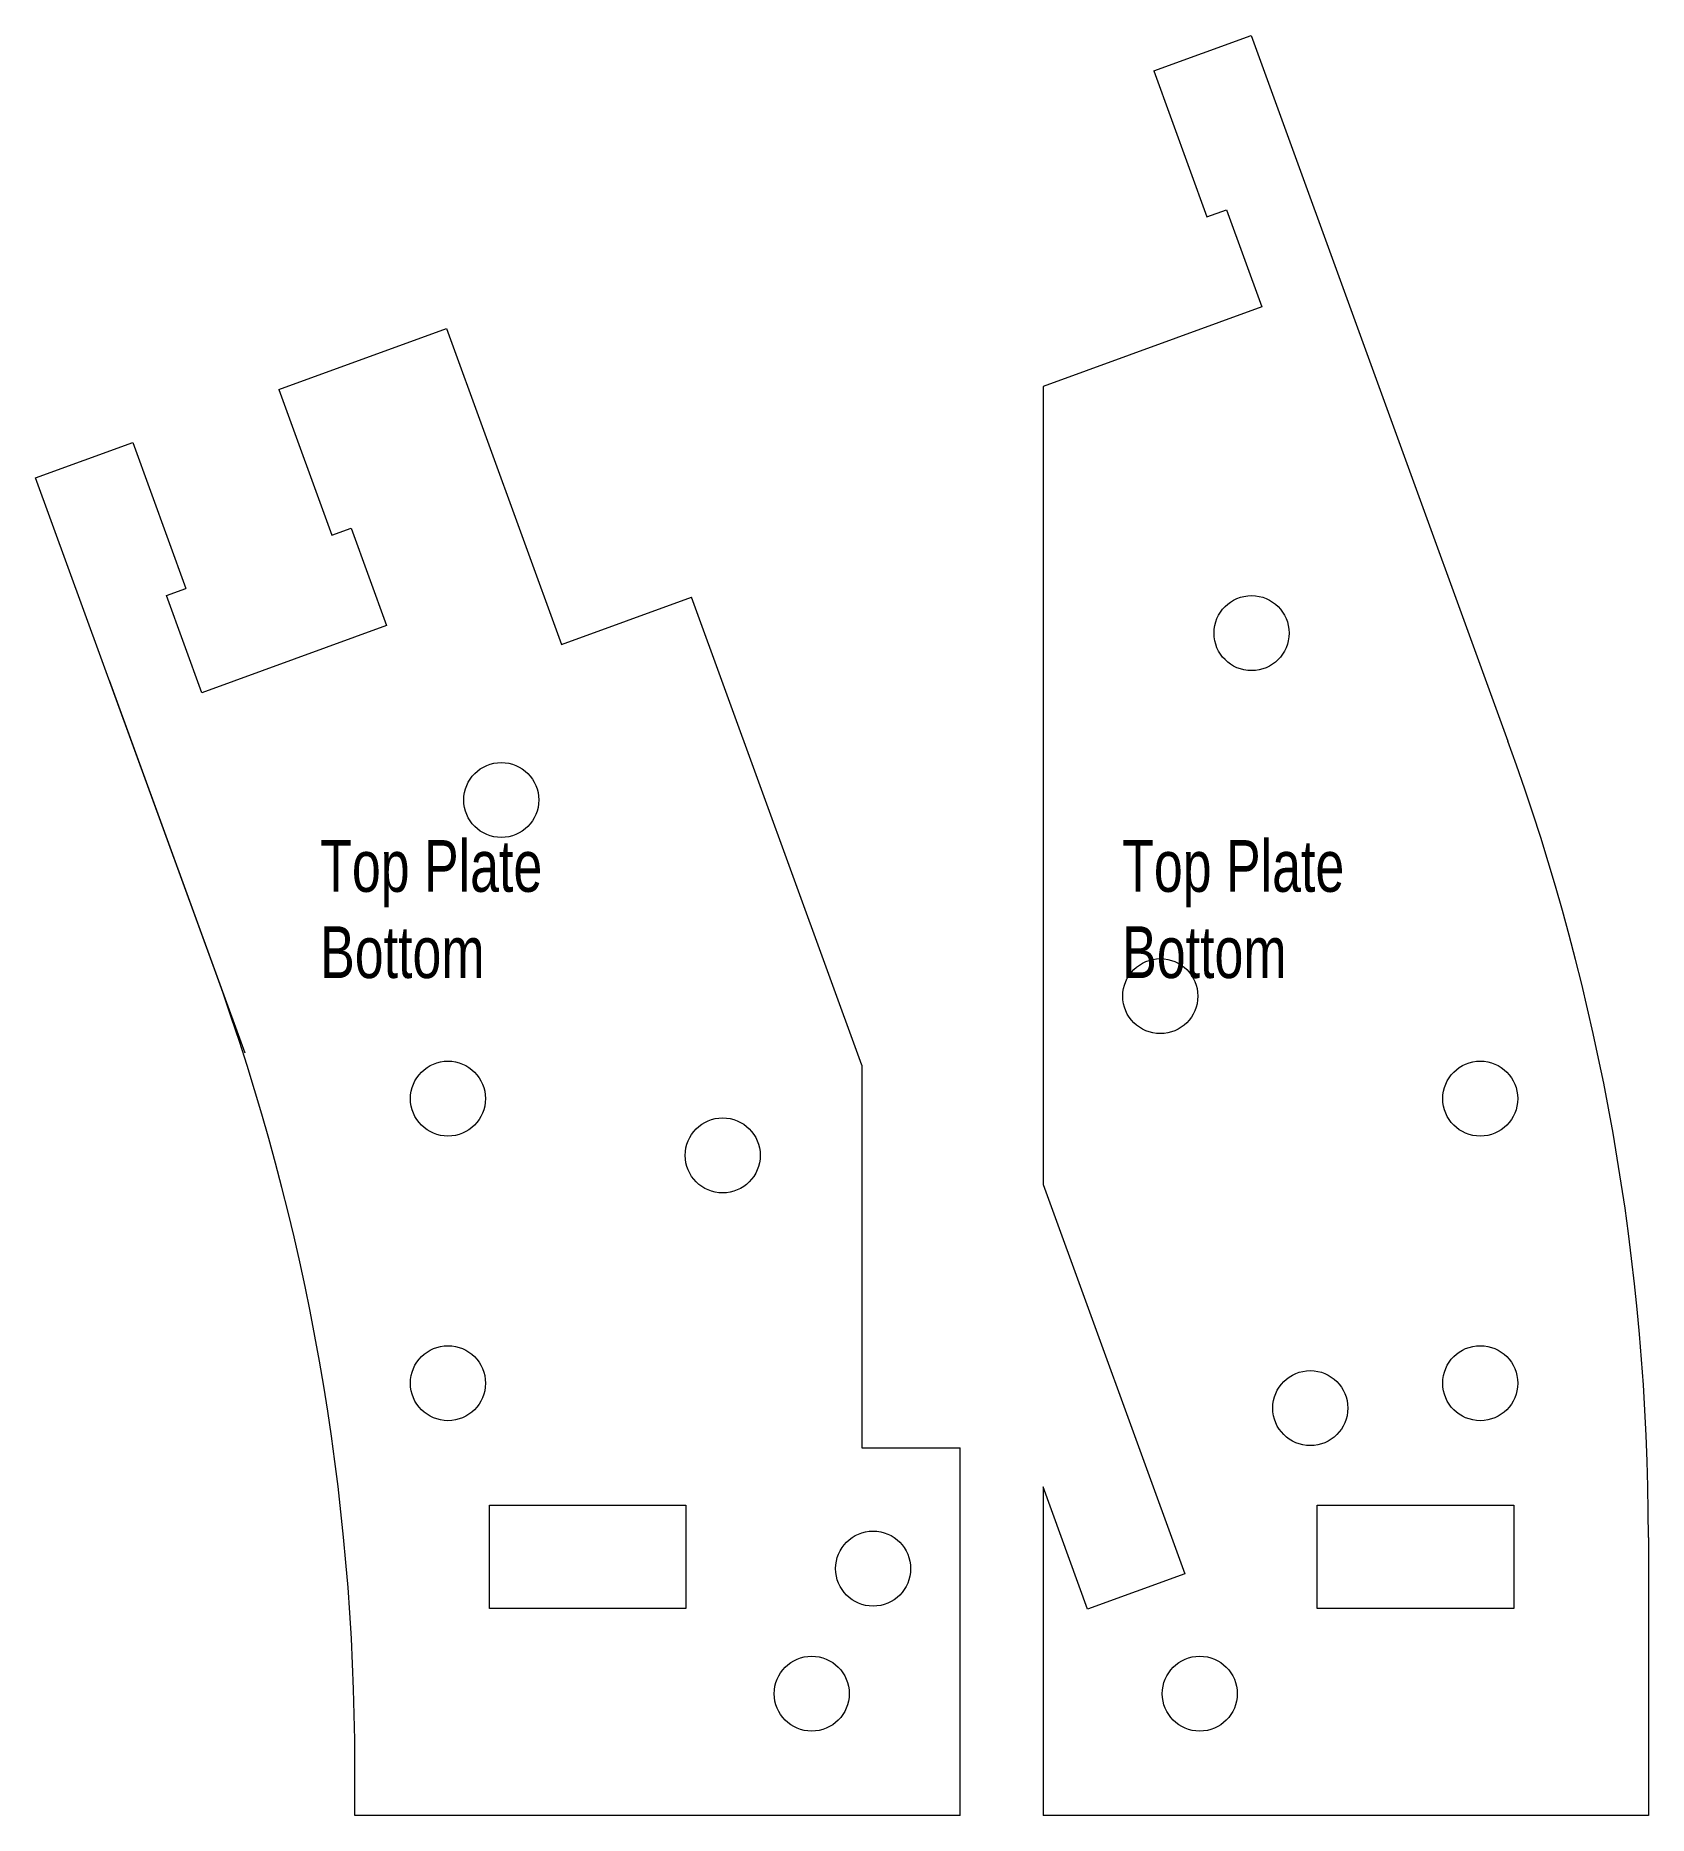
# Model space of a CAD drawing. Header units: millimetres. Extents: x 70 to 132.3, y 68.3 to 137.1.
import ezdxf

# ---------------------------------------------------------------- set-up
doc = ezdxf.new("R2010")
doc.units = ezdxf.units.MM
doc.layers.add('Top Plate Bottom Layer', color=7, linetype='CONTINUOUS', lineweight=0, true_color=0x000000)
doc.layers.add('Top Plate Bottom Text', color=4, linetype='CONTINUOUS', lineweight=0, true_color=0x00ffff)
doc.styles.get("Standard").update_dxf_attribs({"font": 'txt', "width": 0.75})

msp = doc.modelspace()

# ---------------------------------------------------------------- linework, layer by layer
at = {"layer": 'Top Plate Bottom Layer'}
for p, q in [((113.226, 135.733), (116.985, 137.101)), ((116.985, 137.101), (126.912, 109.825)), ((113.226, 135.733), (115.278, 130.095)), ((115.278, 130.095), (116.03, 130.368)), ((116.03, 130.368), (117.398, 126.61)), ((117.398, 126.61), (108.94, 123.531)), ((79.397, 123.42), (85.881, 125.78)), ((85.881, 125.78), (90.327, 113.564)), ((79.397, 123.42), (81.449, 117.782)), ((108.94, 123.531), (108.94, 92.687)), ((70, 120), (73.759, 121.368)), ((73.759, 121.368), (75.811, 115.73)), ((76.912, 101.008), (70, 120)), ((81.449, 117.782), (82.201, 118.056)), ((82.201, 118.056), (83.569, 114.297)), ((75.059, 115.456), (75.811, 115.73)), ((76.427, 111.698), (75.059, 115.456)), ((90.327, 113.564), (95.354, 115.394)), ((101.94, 97.3), (95.354, 115.394)), ((83.569, 114.297), (76.427, 111.698)), ((72.845, 112.184), (78.09, 97.774)), ((108.94, 98.504), (108.94, 94.149)), ((101.94, 97.3), (101.94, 82.504)), ((108.94, 92.687), (114.418, 77.637)), ((101.94, 82.504), (105.74, 82.504)), ((105.74, 68.294), (105.74, 82.504)), ((108.94, 80.991), (108.94, 68.294)), ((110.659, 76.269), (108.94, 80.991)), ((87.54, 76.294), (87.54, 80.294)), ((87.54, 80.294), (95.14, 80.294)), ((95.14, 80.294), (95.14, 76.294)), ((119.54, 76.294), (119.54, 80.294)), ((119.54, 80.294), (127.14, 80.294)), ((127.14, 80.294), (127.14, 76.294)), ((132.34, 79.043), (132.34, 68.294)), ((114.418, 77.637), (110.659, 76.269)), ((95.14, 76.294), (87.54, 76.294)), ((127.14, 76.294), (119.54, 76.294)), ((82.34, 68.294), (82.34, 70.226)), ((105.74, 68.294), (82.34, 68.294)), ((132.34, 68.294), (108.94, 68.294))]:
    msp.add_line(p, q, dxfattribs=at)
for centre in [(117, 114), (88, 107.55), (113.474, 99.966), (85.94, 96.004), (125.84, 96.004), (96.559, 93.81), (85.94, 85.004), (125.84, 85.004), (119.271, 84.039), (102.374, 77.835), (100, 73), (115, 73)]:
    msp.add_circle(centre, 1.45, dxfattribs=at)
for centre in [(42.34, 79.043), (-7.66, 70.226)]:
    msp.add_arc(centre, 90, 360, 20, dxfattribs=at)

# ---------------------------------------------------------------- texts
at = {"layer": 'Top Plate Bottom Text', "char_height": 2, "width": 100, "attachment_point": 1}
for insert in [(81, 106), (112, 106)]:
    msp.add_mtext('Top\\~Plate\\PBottom', dxfattribs=dict(at, insert=insert))

doc.saveas('drawing.dxf')
